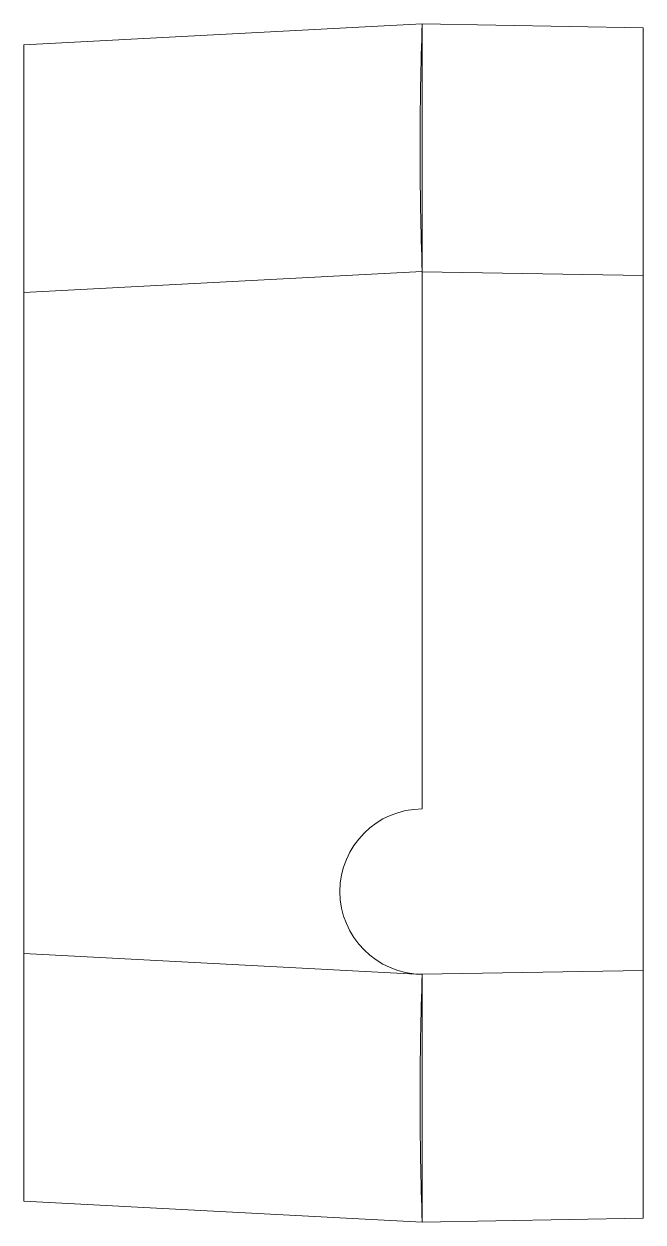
# Paper-space layout '_Left' of a CAD drawing. Header units: millimetres. Extents: x -9.7 to 5.3, y -8 to 21.
import ezdxf

# ---------------------------------------------------------------- set-up
doc = ezdxf.new("R2010")
doc.units = ezdxf.units.MM

psp = doc.layouts.new('_Left')

# ---------------------------------------------------------------- linework, layer by layer
at = {"color": 7, "linetype": 'Continuous', "lineweight": 15}
for p, q in [((-9.65, 20.494), (0, 21)), ((0, 21), (0, 2)), ((0, 21), (5.35, 20.907)), ((5.35, 20.907), (5.35, -7.907)), ((-9.65, 20.494), (-9.65, -7.494)), ((0, 15.008), (-9.65, 14.502)), ((0, 15.001), (0, 15.008)), ((5.35, 14.908), (0, 15.001)), ((-9.65, -1.502), (0, -2.008)), ((0, -2.001), (5.35, -1.908)), ((0, -8), (0, -2)), ((0, -2.008), (0, -2.001)), ((0, -8), (-9.65, -7.494)), ((5.35, -7.907), (0, -8))]:
    psp.add_line(p, q, dxfattribs=at)
for centre, radius, start, end in [((86.034, 18.004), 86.086, 178.00564, 181.99436), ((0.005, 0), 2, 90.1432, 269.8568), ((86.034, -5.004), 86.086, 178.00564, 181.99436)]:
    psp.add_arc(centre, radius, start, end, dxfattribs=at)

doc.saveas('drawing.dxf')
